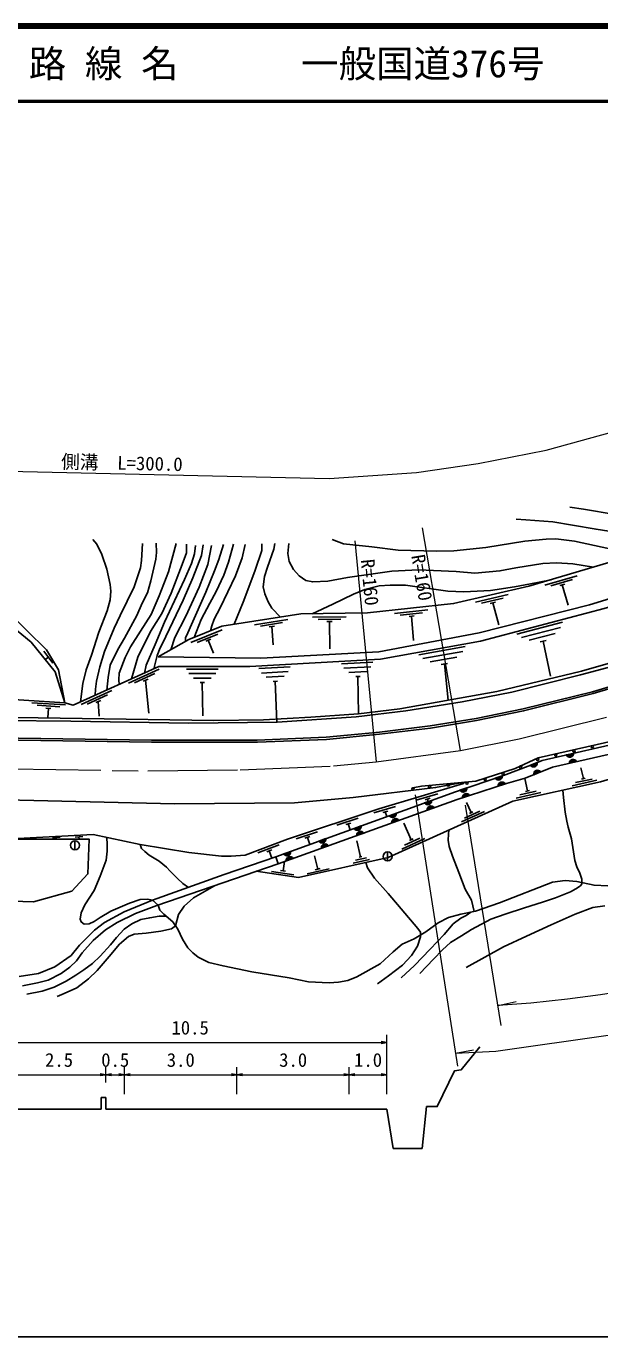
# Model space of a CAD drawing. Units: millimetres at full size, sheet at 1:1000, with parts at other scales. Extents: x 40000 to 680000, y 20000 to 380000.
# Drawn here: x 180032 to 256597, y 205000 to 380000 of the extents above; entities that cross this region are included whole.
import ezdxf
from ezdxf.enums import TextEntityAlignment as Align

# ---------------------------------------------------------------- set-up
doc = ezdxf.new("R2010")
doc.units = ezdxf.units.MM
doc.header["$LTSCALE"] = 1000
doc.linetypes.add('CHAIN', pattern=[18.5, 12, -1.5, 3.5, -1.5])
for name, color, linetype, lineweight in [('M-BGD', 7, 'Continuous', 25), ('M-BMK', 2, 'CHAIN', 13), ('M-STR-HTXT', 7, 'Continuous', 13), ('M-TTL', 2, 'Continuous', 140), ('M-TTL-BAND', 7, 'Continuous', 25), ('M-TTL-LINE', 7, 'Continuous', 50)]:
    doc.layers.add(name, color=color, linetype=linetype, lineweight=lineweight)
doc.layers.add('M-TTL-TXT', color=7, linetype='Continuous')
doc.styles.add('ＭＳ ゴシック', font='')
doc.styles.get('ＭＳ ゴシック').set_extended_font_data('MS Gothic')

# ---------------------------------------------------------------- blocks, each defined once
blk = doc.blocks.new('open_arrow')
at = {"color": 0, "linetype": 'Continuous', "lineweight": -2}
blk.add_lwpolyline([(7.5, 1.25), (0, 0), (7.5, -1.25)], dxfattribs=at)

msp = doc.modelspace()

# ---------------------------------------------------------------- hatches: boundary and pattern name
at = {"layer": 'M-BGD'}
for points in [[(253097, 282905, -0.82183), (252130, 282686)], [(252525, 281588, -0.82183), (253491, 281807)], [(248255, 281689, -0.82183), (247339, 281312)], [(247784, 280055, -0.82183), (248700, 280432)], [(237914, 277974, 0.82183), (238852, 278293)], [(242647, 279585, 0.82183), (243585, 279904)], [(243033, 278512, -0.82183), (243976, 278816)], [(234140, 276620, -0.82183), (233209, 276283)], [(238276, 276973, -0.82183), (239219, 277278)], [(229439, 274919, -0.82183), (228507, 274581)], [(233562, 275307, -0.82183), (234494, 275642)], [(224737, 273217, -0.82183), (223806, 272880)], [(228856, 273618, -0.82183), (229788, 273953)], [(220036, 271516, -0.82183), (219104, 271178)], [(224150, 271929, -0.82183), (225082, 272263)], [(215334, 269814, -0.82183), (214402, 269477)], [(219444, 270239, -0.82183), (220376, 270574)], [(214738, 268550, -0.82183), (215670, 268885)]]:
    msp.add_hatch(color=256, dxfattribs=at).paths.add_polyline_path(points)

# ---------------------------------------------------------------- linework, layer by layer
for p, q in [((253569, 306625), (249253, 305351)), ((252935, 306125), (250058, 305275)), ((251917, 305511), (251246, 305313)), ((251581, 305412), (252383, 302695)), ((244385, 304101), (239999, 303096)), ((243721, 303641), (240797, 302971)), ((242667, 303092), (241985, 302935)), ((242326, 303014), (243102, 300052)), ((222762, 301136), (218262, 301073)), ((233649, 302058), (229176, 301566)), ((232937, 301678), (229954, 301350)), ((231826, 301254), (231130, 301177)), ((231478, 301216), (231711, 297957)), ((206194, 299401), (202024, 297709)), ((214961, 300775), (210514, 300086)), ((214265, 300364), (211301, 299904)), ((213175, 299891), (212483, 299784)), ((212829, 299837), (212989, 297389)), ((222016, 300826), (219016, 300784)), ((220870, 300510), (220170, 300500)), ((220520, 300505), (220572, 296845)), ((251632, 300427), (245540, 298821)), ((251350, 299732), (246128, 298356)), ((205612, 298841), (202832, 297713)), ((204659, 298131), (204010, 297867)), ((204335, 297999), (205037, 296267)), ((250633, 298923), (247152, 298005)), ((249451, 297991), (248639, 297777)), ((249045, 297884), (250021, 293228)), ((183579, 294938), (182395, 296550)), ((238630, 297177), (232430, 296060)), ((238294, 296506), (232979, 295550)), ((237514, 295756), (233971, 295119)), ((182987, 295744), (182567, 295435)), ((197777, 294144), (193674, 292296)), ((205641, 294148), (201441, 294149)), ((215279, 294455), (211086, 294215)), ((226310, 295088), (222117, 294848)), ((226045, 294472), (222451, 294266)), ((236262, 294921), (235436, 294773)), ((235849, 294847), (236371, 289999)), ((197217, 293563), (194481, 292330)), ((196291, 292817), (195653, 292529)), ((195972, 292673), (196399, 288255)), ((205341, 293548), (201741, 293549)), ((204741, 292948), (202341, 292949)), ((203820, 292349), (203260, 292349)), ((203540, 292349), (203589, 287901)), ((215014, 293839), (211420, 293633)), ((214450, 293206), (212054, 293068)), ((213565, 292554), (213006, 292522)), ((213286, 292538), (213489, 287082)), ((225480, 293839), (223084, 293701)), ((224596, 293187), (224037, 293155)), ((224316, 293171), (224402, 288197)), ((191459, 291298), (187356, 289449)), ((190898, 290716), (188163, 289484)), ((185268, 289373), (180778, 289667)), ((184500, 289122), (181507, 289319)), ((183333, 288898), (182635, 288944)), ((182984, 288921), (182900, 287646)), ((189973, 289970), (189335, 289683)), ((189654, 289826), (189752, 287856)), ((253097, 282905), (252130, 282686)), ((252525, 281588), (253491, 281807)), ((248255, 281689), (247339, 281312)), ((247784, 280055), (248700, 280432)), ((254411, 279529), (254089, 280994)), ((238852, 278293), (237914, 277974)), ((243585, 279904), (242647, 279585)), ((243033, 278512), (243976, 278816)), ((246956, 277887), (246586, 279569)), ((252892, 278580), (256188, 279306)), ((253377, 278994), (255575, 279478)), ((254155, 279472), (254668, 279585)), ((234959, 277521), (232085, 276658)), ((234140, 276620), (233209, 276283)), ((233943, 276903), (233273, 276702)), ((233608, 276802), (233710, 276464)), ((238276, 276973), (239219, 277278)), ((245437, 276938), (248733, 277664)), ((245922, 277352), (248119, 277836)), ((246700, 277830), (247213, 277943)), ((229307, 275825), (226434, 274962)), ((228292, 275207), (227621, 275006)), ((227957, 275106), (228153, 274453)), ((229439, 274919), (228507, 274581)), ((233562, 275307), (234494, 275642)), ((238136, 273753), (241210, 275147)), ((238524, 274258), (240573, 275188)), ((239425, 274996), (238805, 276362)), ((239186, 274888), (239664, 275105)), ((224357, 274251), (221509, 273308)), ((223360, 273605), (222695, 273385)), ((223028, 273495), (223293, 272694)), ((224737, 273217), (223806, 272880)), ((228856, 273618), (229788, 273953)), ((231440, 271376), (230443, 273575)), ((184541, 271696), (183543, 271643)), ((184042, 271670), (184053, 271452)), ((187573, 271802), (186575, 271732)), ((187074, 271767), (187096, 271456)), ((218899, 272443), (216051, 271500)), ((217902, 271797), (217237, 271577)), ((217570, 271687), (217884, 270737)), ((220036, 271516), (219104, 271178)), ((224150, 271929), (225082, 272263)), ((230151, 270132), (233225, 271526)), ((230540, 270638), (232589, 271567)), ((231201, 271267), (231679, 271484)), ((186533, 271226), (186533, 270026)), ((213776, 270690), (210969, 269630)), ((212806, 270003), (212151, 269756)), ((212479, 269879), (212841, 268920)), ((215334, 269814), (214402, 269477)), ((219444, 270239), (220376, 270574)), ((224646, 269080), (224173, 271218)), ((228273, 269737), (228273, 268537)), ((213339, 269092), (213673, 268168)), ((214315, 267212), (214504, 268466)), ((214738, 268550), (215670, 268885)), ((218939, 267431), (218529, 269221)), ((223679, 268248), (225875, 268741)), ((223980, 268623), (225443, 268952)), ((224475, 269042), (224816, 269118)), ((212787, 267139), (215753, 266691)), ((213969, 267264), (214661, 267159)), ((217545, 266803), (220469, 267474)), ((218598, 267353), (219281, 267509)), ((190040, 236974), (190040, 235384)), ((190664, 236974), (190040, 236974)), ((190664, 235384), (190664, 236974)), ((229014, 230141), (232865, 230141))]:
    msp.add_line(p, q, dxfattribs=at)
for points in [[(275261, 322122), (273815, 320849), (272040, 319441), (270146, 317759), (268144, 316186), (266156, 314322), (264638, 313494), (263347, 312938), (261790, 312461), (260446, 312430), (258638, 312422), (256111, 312829), (252942, 313376), (250352, 313806), (246706, 314088), (245447, 314158)], [(252603, 315784), (254442, 315493), (258662, 314813), (260555, 314700), (262159, 314771), (263865, 315296), (265374, 316109), (266861, 317071), (268981, 318737), (271360, 320498), (272470, 321263)], [(163981, 287983), (163492, 295324), (164065, 296755), (164000, 294674), (168703, 290725), (185168, 289645), (186302, 289346), (197718, 294489), (209894, 294486), (227325, 295486), (240679, 297890), (257163, 302236), (286662, 311271), (307419, 311436), (315941, 312229), (318064, 312713), (324188, 313725), (330509, 314444), (335594, 314869), (346381, 315030), (349268, 316401), (352528, 314381), (349486, 314558), (347024, 313559)], [(353853, 311767), (346963, 312361), (337027, 312311), (329092, 311740), (319595, 310679), (308848, 308518), (299102, 306207), (285872, 302514), (273665, 299013), (260874, 295200), (254008, 293396), (244842, 291076), (238208, 289765), (230711, 288565), (224067, 287774), (213531, 287083), (201683, 286932), (185981, 287185), (176762, 287310), (148587, 287863), (101359, 289010), (68654, 289873)], [(220860, 311477), (222404, 310871), (226188, 310477), (229673, 310050), (234799, 309908), (237117, 309963), (241408, 310374), (246611, 311217), (249449, 311493), (250710, 311556), (253234, 311231), (258545, 310099)], [(353571, 309773), (342497, 309849), (331694, 309289), (321063, 308226), (310587, 306590), (302615, 304953), (297823, 303718), (284406, 299744), (255635, 291141), (246365, 288843), (240084, 287539), (233946, 286558), (227180, 285755), (220083, 285049), (210879, 284678), (196765, 284678), (176006, 284971), (164037, 285108)], [(187297, 289794), (187591, 292244), (188023, 294039), (188734, 296016), (189734, 299066), (190820, 301950), (191244, 303387), (191330, 304547), (191225, 305468), (190772, 307488), (190137, 309458), (189475, 310820), (188937, 311444)], [(195558, 310944), (195442, 308670), (195298, 307689), (194442, 305149), (193510, 303227), (192558, 301324), (191770, 299604), (190473, 296489), (189867, 294443), (189425, 292560), (189271, 291473), (189249, 290674)], [(190780, 291364), (190954, 293052), (191252, 294673), (192271, 296789), (193135, 298305), (194799, 301319), (195500, 302969), (196202, 304346), (196673, 305932), (197326, 308814), (197403, 309706), (197365, 310963)], [(200055, 310922), (199019, 307150), (197769, 303938), (196702, 301459), (195298, 299239), (193953, 297116), (193222, 295693), (192444, 293599), (192396, 292707), (192418, 292101)], [(194076, 292848), (194934, 295742), (196642, 299185), (198157, 301578), (199398, 304288), (200838, 308132), (201448, 309677), (201448, 310839)], [(195805, 293627), (196064, 294694), (197238, 297461), (198477, 300401), (199833, 303259), (201162, 306118), (202090, 308266), (202509, 309569), (202618, 310677)], [(203649, 310743), (203434, 309326), (202251, 306321), (201002, 303374), (198202, 297574), (197925, 296988), (197502, 295950), (197165, 294559), (197112, 294216)], [(199325, 296742), (199876, 298368), (201349, 301225), (203127, 305082), (204288, 308135), (204769, 310673)], [(206353, 310800), (205731, 308779), (205153, 307256), (203995, 304447), (202103, 300100), (201613, 299019), (201293, 298322), (201283, 297848)], [(202438, 298392), (203389, 300790), (204562, 302944), (205387, 304499), (206430, 306717), (207046, 308451), (207693, 310853)], [(209278, 310796), (208873, 309020), (207989, 306595), (205903, 302346), (205139, 300806), (204799, 299918), (204640, 299285)], [(207796, 300148), (208992, 303098), (209894, 305459), (210610, 307387), (211469, 309983), (211469, 310891)], [(213225, 310915), (213074, 310156), (212238, 307768), (211854, 306537), (211670, 305140), (211879, 304212), (212314, 303134), (212840, 302282), (213961, 301103)], [(255765, 307770), (253007, 308223), (250803, 308338), (248978, 308256), (245406, 307697), (243268, 307270), (239924, 306958), (237441, 307188), (232404, 307417), (228835, 307220), (222928, 306365), (220277, 305905), (218287, 305806), (217366, 306003), (216475, 306616), (215726, 307434), (215138, 308520), (214939, 309589), (215105, 310938)], [(353569, 309500), (342503, 309576), (331714, 309017), (321098, 307955), (310635, 306322), (302677, 304687), (297896, 303455), (284484, 299482), (255707, 290878), (246425, 288577), (240133, 287271), (233983, 286288), (227210, 285484), (220102, 284777), (210884, 284406), (196763, 284406), (176003, 284699), (164034, 284836)], [(68654, 290261), (169860, 287842), (205061, 287314), (211718, 287403), (218036, 287737), (224402, 288197), (229887, 288828), (242855, 291169), (254148, 293864), (282393, 301980), (293738, 305249)], [(159696, 288085), (157952, 293127), (157505, 294381), (157836, 296989), (159294, 300040), (162120, 301299), (166580, 302376), (170450, 305622), (174206, 305989), (177468, 301896), (182745, 296720), (184348, 294075), (185168, 289645), (183895, 293793), (180698, 297748), (177709, 300191), (173695, 304921), (171933, 304958), (167230, 301289), (162477, 298839), (161326, 295996), (161585, 288040)], [(218222, 301549), (220968, 302840), (223735, 304149), (225246, 304797), (227169, 305261), (228607, 305382), (230640, 305344), (236301, 304565), (238446, 304472), (241989, 304630), (245213, 305141), (247348, 305522), (250092, 306095)], [(213339, 269092), (237350, 277782), (243757, 279963), (247413, 281342), (248890, 281950), (260985, 284696), (269630, 286595), (287767, 292499), (293895, 294425), (302647, 296896), (311939, 299074), (317931, 300157), (324993, 301139), (330453, 301755), (337196, 302124), (342608, 302219), (348696, 302124), (354119, 301790), (356036, 301619)], [(355933, 300465), (354032, 300634), (348651, 300967), (342610, 301060), (337561, 301301), (330496, 300782), (324619, 300200), (316207, 298918), (312175, 297939), (302936, 295774), (294226, 293314), (288120, 291395), (269934, 285476), (261237, 283566), (250266, 281075), (246632, 279582), (244148, 278872), (237541, 276736), (213673, 268168)], [(231632, 278293), (232803, 278506), (240039, 279186), (245289, 280899), (248377, 282313), (260000, 284915), (269767, 287113), (288387, 293200), (295451, 295375), (302537, 297235), (307329, 298458), (313608, 299863), (321296, 301061), (331298, 302233), (338223, 302644)], [(210741, 267155), (216360, 266307), (228364, 269004), (244988, 276543), (256679, 279118), (273729, 284167), (281031, 286323), (296323, 291359), (303138, 293595), (311112, 295922), (316912, 297686)], [(80400, 263799), (76465, 275416), (76472, 277850), (77040, 278748), (98844, 278063), (121884, 277728), (145896, 277354), (158453, 277158), (199823, 276183), (215858, 276281), (223662, 276999), (234688, 278327), (238493, 279040)], [(170077, 272363), (170405, 269689), (173292, 265557), (175327, 263246), (180990, 263100), (186113, 264489), (188278, 266807), (188416, 271458), (177215, 271443), (188949, 272082), (195227, 270730), (201733, 269659), (206101, 269171), (207368, 269171), (209237, 269309), (214891, 271444), (227094, 275486), (238426, 278887), (238493, 279040)], [(232578, 253531), (234384, 255418), (235617, 256672), (236676, 257644), (238116, 258544), (239477, 259375), (242073, 260760), (243975, 261419), (246540, 262285), (248950, 263052), (250680, 263634), (252683, 264427), (253407, 264815), (254034, 265236), (254185, 265474), (254185, 266125), (253915, 266924), (253537, 267759), (253277, 268590), (252812, 271511), (252379, 273049), (252206, 273848), (251990, 275049), (251752, 276996), (251661, 278012)], [(196908, 263312), (196202, 263422), (195251, 263371), (193806, 262896), (191339, 261823), (189895, 260975), (189120, 260432), (188454, 260143), (187755, 260091), (187354, 260407), (187243, 260781), (187371, 261591), (187858, 262693), (189095, 264596), (189897, 266491), (190682, 268643), (190844, 269863), (190827, 271056), (190733, 271698)], [(239836, 261809), (239464, 263280), (238634, 264791), (237771, 266995), (236941, 269199), (236472, 270479), (236355, 271330), (236398, 272095), (236425, 272660)], [(201677, 265009), (200938, 265517), (200234, 266177), (199242, 267196), (198737, 267691), (197780, 268492), (196431, 269311), (195857, 269797), (195431, 270197), (195227, 270730)], [(213339, 269092), (206445, 266707), (196908, 263312), (193116, 261729), (190503, 260334), (189161, 259306), (187139, 257310), (186021, 255903), (183834, 254382), (181675, 253505), (179100, 253126)], [(213673, 268168), (197466, 262570), (194637, 261503), (192153, 260334), (190595, 259349), (188949, 257903), (187490, 256266), (186738, 255196), (185844, 254335), (184683, 253516), (182958, 252599), (181523, 252246), (179556, 251860)], [(226937, 252134), (228407, 253192), (230247, 254609), (231460, 255926), (232252, 257181), (232663, 258384), (232643, 259020), (232314, 259513), (228351, 264182), (226503, 266242), (225568, 267617), (225367, 268331)], [(184169, 250442), (185099, 250842), (186809, 251601), (188331, 252783), (189511, 253911), (191112, 255783), (192504, 257405), (193704, 258444), (194447, 258745), (196037, 258915), (198007, 259184), (199430, 259466), (199979, 259855), (200356, 261405), (201133, 262494), (202362, 263621), (205154, 265226)], [(196908, 263312), (197651, 262634), (197876, 261953), (198404, 261425), (199584, 260412), (200270, 259445), (200878, 258096), (201626, 256916), (202278, 256265), (202983, 255701), (204417, 254998), (206319, 254514), (210167, 253739), (215141, 252911), (217734, 252419), (220473, 252260), (221710, 252349), (222956, 252597), (224166, 253056), (227302, 254817), (229010, 256388), (230239, 257405), (231821, 258147), (233368, 259084), (235038, 260277), (236408, 260967), (238051, 261417), (239990, 261843), (243213, 262954), (250292, 265704), (251990, 265939), (253512, 265814), (255826, 265296), (257679, 265215)], [(238748, 254320), (243754, 257074), (246808, 258492), (250091, 260007), (253324, 261414), (255651, 262302), (257286, 262554)], [(180113, 250749), (182157, 251146), (183755, 251672), (185363, 252507), (186643, 253270), (187714, 254003), (188888, 254841), (189910, 255802), (191261, 257323), (192065, 258314), (193118, 259438), (194150, 260142), (195352, 260708), (196513, 260946), (197783, 261164), (198687, 261182)], [(230080, 252946), (231844, 254582), (233957, 256748), (235806, 258734), (237036, 260126), (238060, 260905), (238773, 261266), (239374, 261707)], [(232865, 230141), (233474, 235740), (234892, 235738), (237222, 240527), (238110, 240649), (240570, 243704)], [(175664, 235384), (178164, 235384), (190040, 235384)], [(190664, 235384), (193164, 235384), (208164, 235384), (223164, 235384), (228164, 235384), (229014, 230141)]]:
    msp.add_lwpolyline(points, dxfattribs=at)
msp.add_lwpolyline([(197655, 295799), (211340, 295614), (227100, 296481), (240496, 298994), (255222, 302722), (275812, 309075), (283410, 311356), (283336, 311603), (271157, 311154), (263384, 310019), (247113, 305216), (237071, 302914), (225595, 301653), (216709, 301528), (206129, 299889), (201753, 298114)], close=True, dxfattribs=at)
for centre, radius in [((255605, 283777), 150), ((248295, 282110), 150), ((250725, 282685), 150), ((253165, 283231), 150), ((243676, 280215), 150), ((246022, 281070), 150), ((231658, 278145), 150), ((233891, 278458), 150), ((236380, 278691), 150), ((238869, 278925), 150), ((241300, 279439), 150), ((186533, 270626), 600), ((228273, 269137), 600)]:
    msp.add_circle(centre, radius, dxfattribs=at)
for centre, start, end in [((252592, 282891), 203.96214, 1.62033), ((253030, 281602), 23.96214, 181.62033), ((247760, 281591), 213.54744, 11.20563), ((248279, 280153), 33.50251, 191.1607), ((238352, 278226), 209.96914, 7.62733), ((243085, 279837), 209.96914, 7.62733), ((243535, 278571), 29.09118, 186.74937), ((233641, 276544), 211.06707, 8.72526), ((238777, 277032), 29.09118, 186.74937), ((228940, 274842), 211.06707, 8.72526), ((234061, 275382), 30.91692, 188.57512), ((224238, 273140), 211.06707, 8.72526), ((229355, 273693), 30.91692, 188.57512), ((219537, 271439), 211.06707, 8.72526), ((224649, 272004), 30.91692, 188.57512), ((214835, 269737), 211.06707, 8.72526), ((219943, 270315), 30.91692, 188.57512), ((215237, 268625), 30.91692, 188.57512)]:
    msp.add_arc(centre, 505, start, end, dxfattribs=at)
at = {"layer": 'M-BMK'}
msp.add_lwpolyline([(59175, 283279), (97816, 282299), (159486, 281071), (196247, 280571), (208604, 280709), (221057, 281219), (226752, 281757), (237989, 283280), (245837, 284841), (258558, 287996), (266252, 290213), (288574, 297012), (303214, 301108), (309537, 302606), (315333, 303798), (324655, 305237), (332439, 305934), (340963, 306302), (352372, 306031), (356408, 305798)], dxfattribs=at)
at = {"layer": 'M-STR-HTXT'}
for p, q in [((237989, 283280), (232922, 313014)), ((223891, 311286), (226752, 281757)), ((231962, 277361), (237597, 241151)), ((243450, 246583), (238690, 275985)), ((243019, 249240), (245418, 249761)), ((228164, 237384), (228164, 245309)), ((175664, 244309), (228164, 244309)), ((237332, 242850), (239741, 243327)), ((178164, 240000), (190664, 240000)), ((190664, 238974), (190664, 241000)), ((190664, 240000), (193164, 240000)), ((193164, 237384), (193164, 241000)), ((193164, 240000), (208164, 240000)), ((208164, 237384), (208164, 241000)), ((208164, 240000), (223164, 240000)), ((223164, 237384), (223164, 241000)), ((223164, 240000), (228164, 240000))]:
    msp.add_line(p, q, dxfattribs=at)
for points in [[(68924, 323358), (105594, 322403), (175667, 320626), (220457, 319586), (232140, 320410), (240372, 321630), (249460, 323390), (259936, 326265), (267937, 328837), (283725, 334512), (292960, 337167), (301288, 338992), (310094, 340529), (318882, 341564), (326635, 342029), (338267, 342046), (352337, 340981), (359439, 339830)], [(353023, 267786), (342765, 268215), (333945, 267984), (324720, 267334), (317668, 266487), (309662, 265024), (302408, 263391), (293325, 260760), (290110, 259622), (286442, 258221), (279142, 255788), (274829, 254540), (263289, 251684), (256675, 250674), (252301, 250073), (247375, 249565), (243019, 249240)], [(237332, 242850), (242711, 243150), (258012, 245329), (271277, 248197), (279432, 250231), (286130, 252603), (292015, 254555), (299599, 256845), (305560, 258413), (313972, 260128), (319991, 261089), (329119, 261893), (337055, 262411)]]:
    msp.add_lwpolyline(points, dxfattribs=at)
at = {"layer": 'M-TTL'}
msp.add_line((680000, 380000), (40000, 380000), dxfattribs=at)
at = {"layer": 'M-TTL-BAND'}
msp.add_line((40000, 205000), (579000, 205000), dxfattribs=at)
at = {"layer": 'M-TTL-LINE'}
msp.add_line((40000, 370000), (680000, 370000), dxfattribs=at)

# ---------------------------------------------------------------- block references
at = {"layer": 'M-STR-HTXT', "xscale": 100, "yscale": 100, "rotation": 180}
for p in [(228164, 244309), (190664, 240000), (193164, 240000), (208164, 240000), (223164, 240000), (228164, 240000)]:
    msp.add_blockref('open_arrow', p, dxfattribs=at)
at = {"layer": 'M-STR-HTXT', "xscale": 100, "yscale": 100}
for p in [(190664, 240000), (193164, 240000), (208164, 240000), (223164, 240000)]:
    msp.add_blockref('open_arrow', p, dxfattribs=at)

# ---------------------------------------------------------------- texts
at = {"layer": 'M-STR-HTXT', "style": 'ＭＳ ゴシック'}
for s, rotation, p in [('側溝\u3000L=300.0', 358.67, (184656, 320417)), ('R=160', 275.533, (224141, 308704)), ('R=160', 279.671, (230881, 309202))]:
    msp.add_text(s, height=1833, rotation=rotation, dxfattribs=at).set_placement(p, align=Align.BOTTOM_LEFT)
for s, p in [('10.5', (201914, 244809)), ('2.5', (184414, 240500)), ('0.5', (191914, 240500)), ('3.0', (200664, 240500)), ('3.0', (215664, 240500)), ('1.0', (225664, 240500))]:
    msp.add_text(s, height=1833, dxfattribs=at).set_placement(p, align=Align.BOTTOM_CENTER)
at = {"layer": 'M-TTL-TXT', "style": 'ＭＳ ゴシック'}
for s, p in [('路 線 名', (180380, 375000)), ('一般国道376号', (216734, 375000))]:
    msp.add_text(s, height=3666, dxfattribs=at).set_placement(p, align=Align.MIDDLE_LEFT)

doc.saveas('drawing.dxf')
